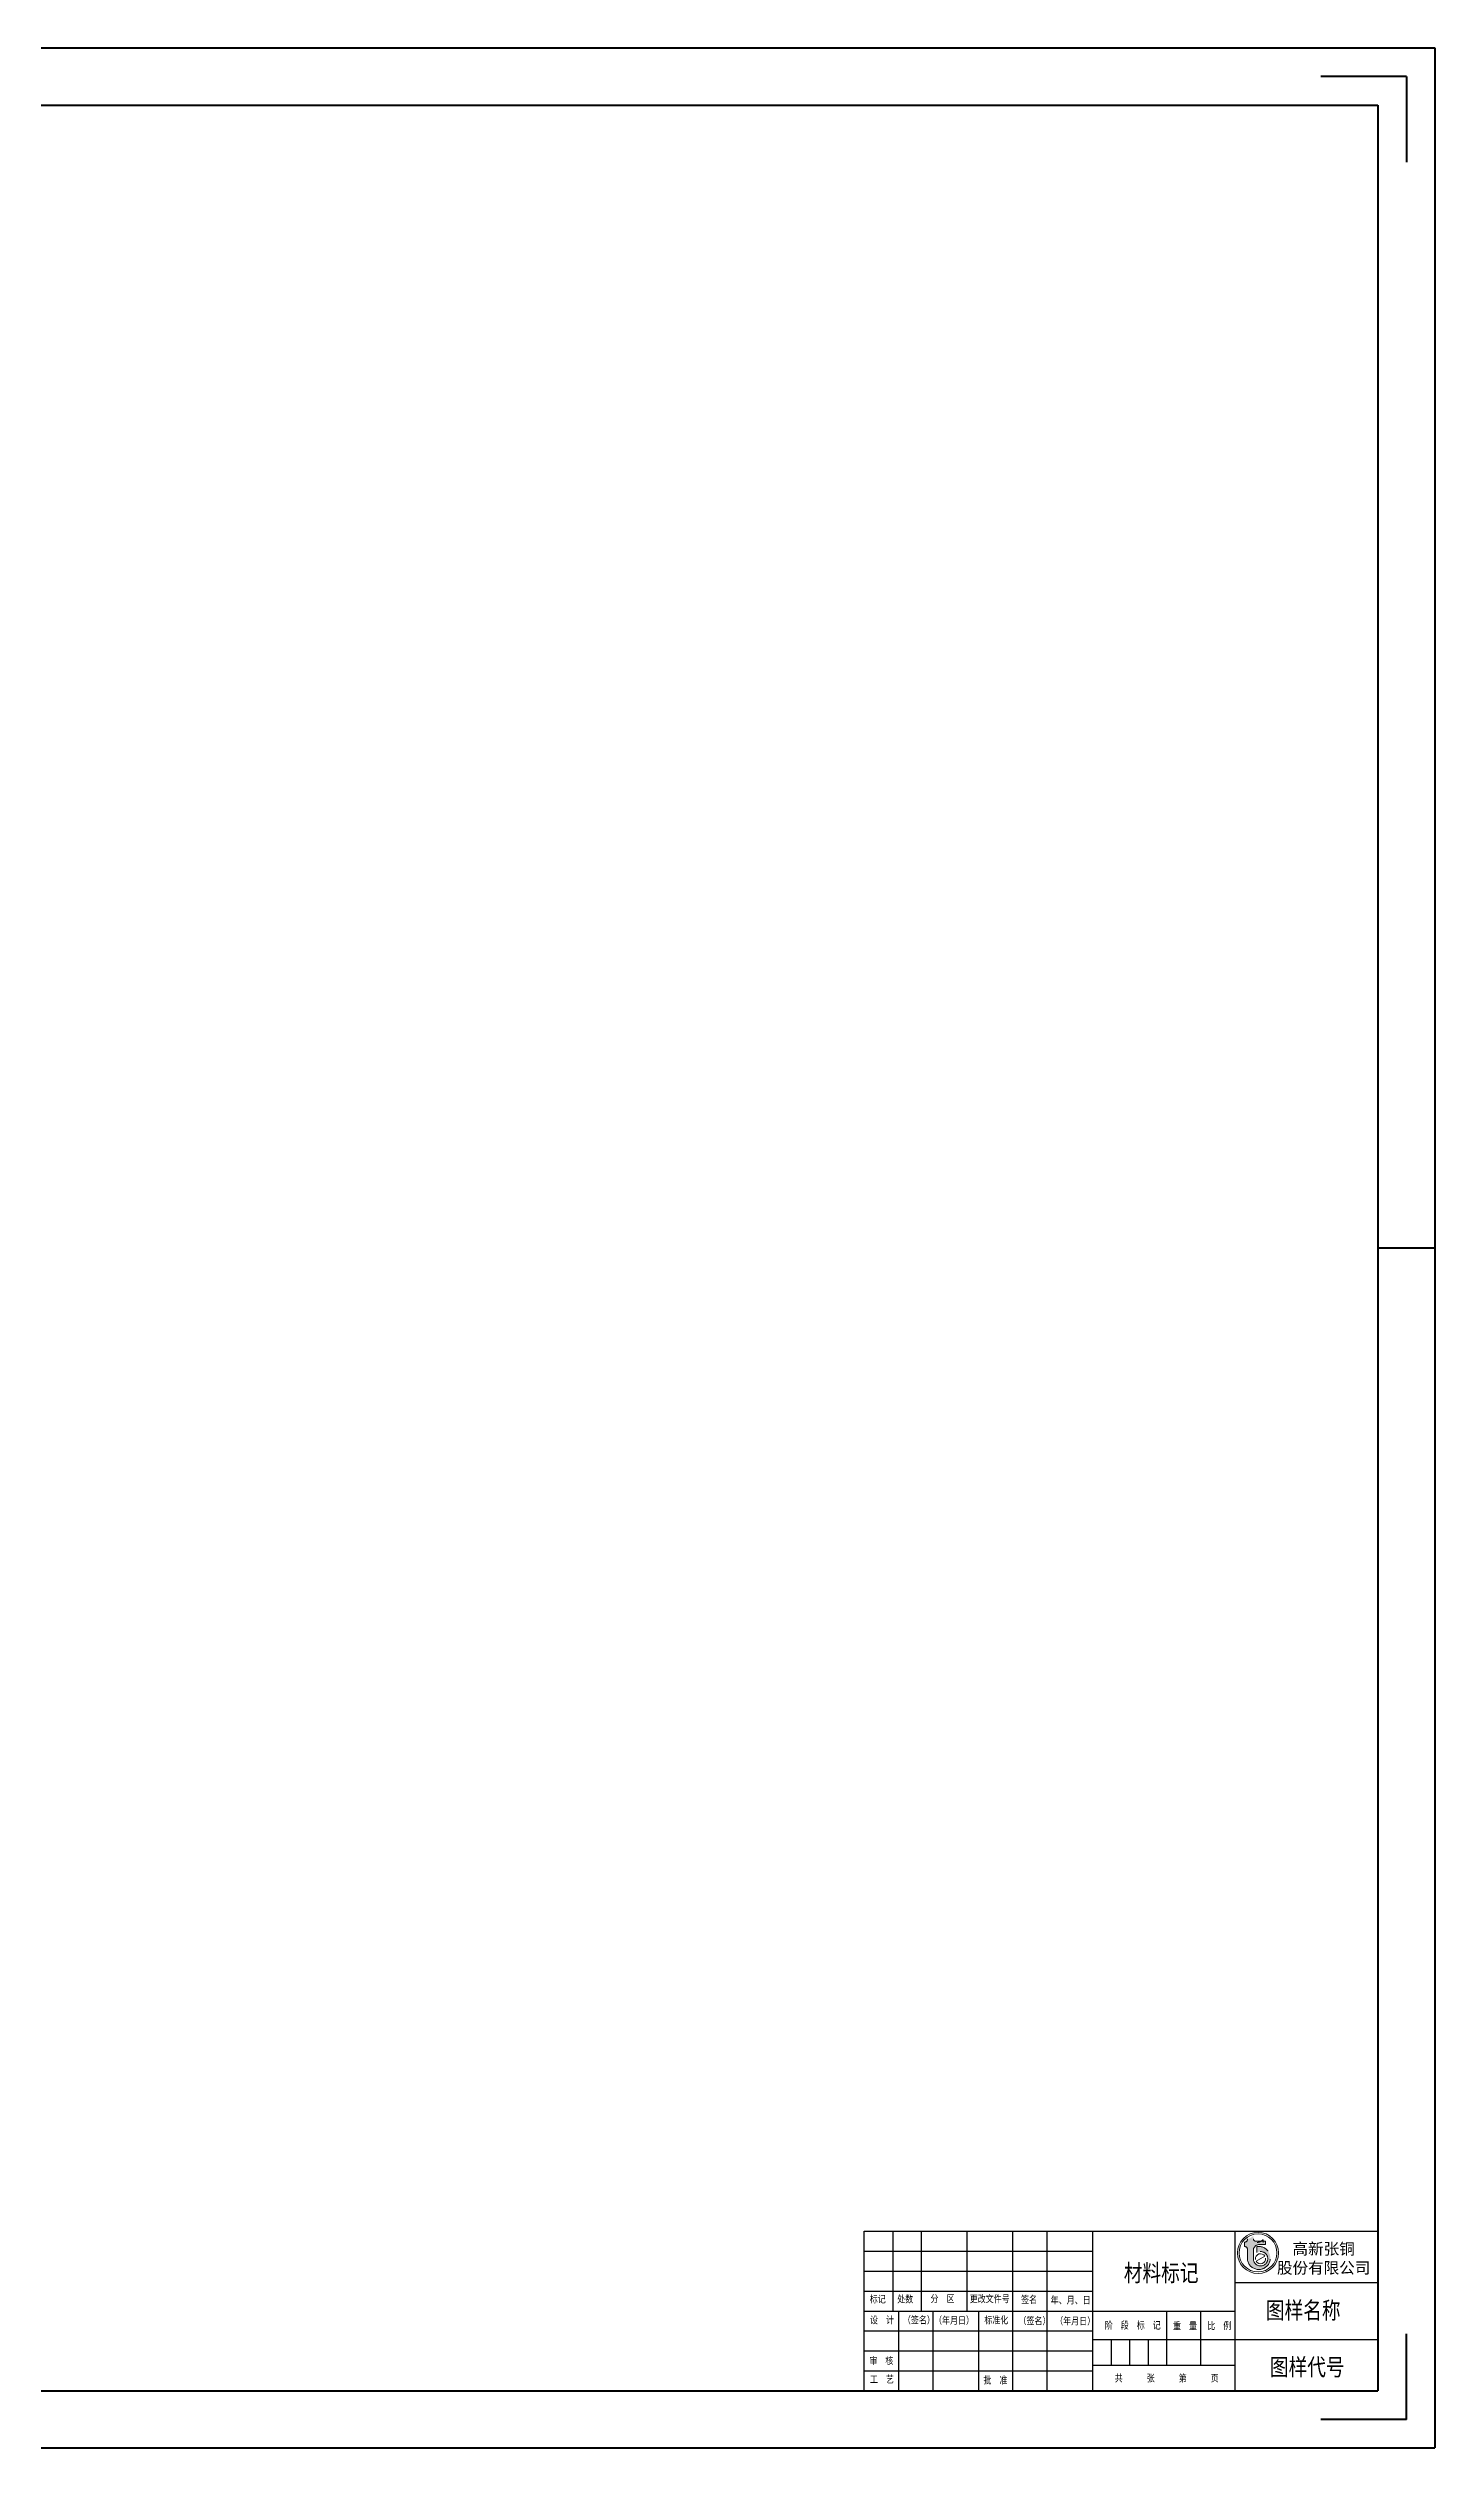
# Model space of a CAD drawing. Header units: millimetres. Extents: x 4452 to 7344, y -319 to 3013.
# Drawn here: x 5155 to 5641, y 1905 to 2746 of the extents above; entities that cross this region are included whole.
import ezdxf

# ---------------------------------------------------------------- set-up
doc = ezdxf.new("R2010")
doc.units = ezdxf.units.MM
doc.linetypes.add('ACAD_ISO02W100', pattern=[15, 12, -3])
for name, color, linetype, lineweight in [('总内框线', 7, 'Continuous', 50), ('标注层', 3, 'Continuous', 25), ('虚线层', 4, 'ACAD_ISO02W100', 25)]:
    doc.layers.add(name, color=color, linetype=linetype, lineweight=lineweight)
doc.styles.get("Standard").update_dxf_attribs({"font": 'txt', "bigfont": 'gbcbig.shx'})
doc.styles.add('陈杰（2）', font='gbenor.shx', dxfattribs={"width": 0.8, "bigfont": 'gbcbig.shx'})

msp = doc.modelspace()

# ---------------------------------------------------------------- hatches: boundary and pattern name
at = {"layer": '虚线层', "linetype": 'Continuous', "lineweight": 18}
msp.add_hatch(color=1, dxfattribs=at).paths.add_polyline_path([(5574.1, 1975.3), (5574.3, 1975.3), (5574.42, 1975.29), (5574.55, 1975.26), (5574.66, 1975.22), (5574.77, 1975.15), (5574.87, 1975.07), (5574.95, 1974.97), (5575.02, 1974.86), (5575.06, 1974.75), (5575.09, 1974.62), (5575.1, 1974.5), (5575.1, 1971.06), (5575.2, 1970.43), (5575.39, 1969.81), (5575.68, 1969.24), (5576.06, 1968.71), (5576.52, 1968.26), (5577.04, 1967.88), (5577.62, 1967.6), (5578.23, 1967.4), (5578.87, 1967.31), (5579.52, 1967.32), (5580.15, 1967.44), (5580.76, 1967.65), (5581.32, 1967.96), (5581.83, 1968.36), (5582.27, 1968.83), (5582.63, 1969.36), (5582.9, 1969.95), (5583.07, 1970.57), (5583.14, 1971.21), (5583.11, 1971.85), (5582.98, 1972.48), (5582.74, 1973.08), (5582.42, 1973.64), (5582.01, 1974.14), (5581.52, 1974.56), (5580.98, 1974.9), (5580.38, 1975.15), (5579.76, 1975.31), (5579.11, 1975.36), (5578.47, 1975.3), (5578.47, 1973.24), (5578.84, 1973.42), (5579.24, 1973.53), (5579.65, 1973.58), (5580.06, 1973.56), (5580.46, 1973.47), (5580.84, 1973.32), (5581.19, 1973.11), (5581.51, 1972.84), (5581.77, 1972.53), (5581.99, 1972.18), (5582.14, 1971.8), (5582.22, 1971.39), (5582.24, 1970.98), (5582.2, 1970.57), (5582.08, 1970.18), (5581.91, 1969.81), (5581.67, 1969.47), (5581.39, 1969.17), (5581.06, 1968.93), (5580.69, 1968.74), (5580.3, 1968.61), (5579.89, 1968.55), (5579.48, 1968.56), (5579.08, 1968.63), (5578.69, 1968.77), (5578.33, 1968.97), (5578.01, 1969.23), (5577.73, 1969.53), (5577.51, 1969.88), (5577.35, 1970.26), (5577.25, 1970.66), (5577.21, 1971.06), (5577.21, 1974), (5577.25, 1974.39), (5577.37, 1974.77), (5577.55, 1975.11), (5577.8, 1975.42), (5578.11, 1975.67), (5578.45, 1975.86), (5578.83, 1975.97), (5579.22, 1976.01), (5581.52, 1976.01), (5581.52, 1977.22), (5578.02, 1977.22), (5577.89, 1977.23), (5577.77, 1977.26), (5577.65, 1977.3), (5577.54, 1977.37), (5577.45, 1977.45), (5577.37, 1977.55), (5577.3, 1977.66), (5577.25, 1977.77), (5577.22, 1977.9), (5577.21, 1978.02), (5577.21, 1979.03), (5576.1, 1978.28), (5575.1, 1978.02), (5575.1, 1977.72), (5575.09, 1977.59), (5575.06, 1977.47), (5575.02, 1977.35), (5574.95, 1977.25), (5574.87, 1977.15), (5574.77, 1977.07), (5574.66, 1977), (5574.55, 1976.95), (5574.42, 1976.92), (5574.3, 1976.91), (5574.1, 1976.91)])

# ---------------------------------------------------------------- linework, layer by layer
for p, q in [((5440.85, 1980.74), (5620.85, 1980.74)), ((5440.85, 1924.74), (5440.85, 1980.74)), ((5450.85, 1980.74), (5450.85, 1952.74)), ((5460.85, 1980.74), (5460.85, 1952.74)), ((5476.85, 1980.74), (5476.85, 1952.74)), ((5492.85, 1980.74), (5492.85, 1952.74)), ((5504.85, 1980.74), (5504.85, 1924.74)), ((5520.85, 1980.74), (5520.85, 1924.74)), ((5570.85, 1924.74), (5570.85, 1980.74)), ((5620.85, 1980.74), (5620.85, 1924.74)), ((5440.85, 1973.74), (5520.85, 1973.74)), ((5440.85, 1966.74), (5520.85, 1966.74)), ((5440.85, 1959.74), (5520.85, 1959.74)), ((5570.85, 1962.74), (5620.85, 1962.74)), ((5440.85, 1952.74), (5570.85, 1952.74)), ((5452.85, 1952.74), (5452.85, 1924.74)), ((5464.85, 1952.74), (5464.85, 1924.74)), ((5480.85, 1952.74), (5480.85, 1924.74)), ((5492.85, 1952.74), (5492.85, 1924.74)), ((5546.85, 1933.74), (5546.85, 1952.74)), ((5558.85, 1933.74), (5558.85, 1952.74)), ((5440.85, 1945.74), (5520.85, 1945.74)), ((5520.85, 1942.74), (5570.85, 1942.74)), ((5527.35, 1942.74), (5527.35, 1933.74)), ((5533.85, 1942.74), (5533.85, 1933.74)), ((5540.35, 1942.74), (5540.35, 1933.74)), ((5570.85, 1942.74), (5620.85, 1942.74)), ((5440.85, 1938.74), (5520.85, 1938.74)), ((5440.85, 1931.74), (5520.85, 1931.74)), ((5520.85, 1933.74), (5570.85, 1933.74)), ((5620.85, 1924.74), (5440.85, 1924.74))]:
    msp.add_line(p, q)
at = {"layer": '总内框线'}
for p, q in [((4451.85, 2745.74), (5640.85, 2745.74)), ((5640.85, 2745.74), (5640.85, 1904.74)), ((5630.85, 2735.74), (5600.85, 2735.74)), ((5630.85, 2735.74), (5630.85, 2705.74)), ((4471.85, 2725.74), (5620.85, 2725.74)), ((5620.85, 2725.74), (5620.85, 1924.74)), ((5620.85, 2325.24), (5640.85, 2325.24)), ((5630.85, 1914.74), (5630.85, 1944.74)), ((4471.85, 1924.74), (5620.85, 1924.74)), ((5630.85, 1914.74), (5600.85, 1914.74)), ((4451.85, 1904.74), (5640.85, 1904.74))]:
    msp.add_line(p, q, dxfattribs=at)
at = {"layer": '虚线层', "color": 1, "lineweight": 18}
for p, q in [((5574.1, 1976.91), (5574.1, 1975.3)), ((5574.3, 1976.91), (5574.1, 1976.91)), ((5575.1, 1977.72), (5575.1, 1978.02)), ((5581.52, 1977.22), (5578.02, 1977.22)), ((5580.66, 1976.74), (5580.66, 1977.74)), ((5581.52, 1976.01), (5581.52, 1977.22)), ((5574.3, 1975.3), (5574.1, 1975.3)), ((5575.1, 1971.06), (5575.1, 1974.5)), ((5577.21, 1971.06), (5577.21, 1974)), ((5578.47, 1975.3), (5578.47, 1973.24)), ((5581.52, 1976.01), (5579.22, 1976.01))]:
    msp.add_line(p, q, dxfattribs=at)
at = {"layer": '虚线层', "color": 1, "linetype": 'Continuous', "lineweight": 18}
msp.add_line((5578.2, 1970.18), (5581.25, 1971.95), dxfattribs=at)
for radius in [7.2, 6.64]:
    msp.add_circle((5578.84, 1973.11), radius, dxfattribs=at)
at = {"layer": '虚线层', "color": 1, "lineweight": 18}
for centre, radius, start, end in [((5574.3, 1977.72), 0.805, 270, 0), ((5578.02, 1978.02), 0.805, 180, 270), ((5574.3, 1974.5), 0.805, 0, 90), ((5579.12, 1971.33), 4.03, 183.78381, 99.29956), ((5579.22, 1974), 2.01, 90, 180), ((5579.73, 1971.06), 2.52, 180, 120)]:
    msp.add_arc(centre, radius, start, end, dxfattribs=at)
at = {"layer": '虚线层', "color": 1, "linetype": 'Continuous', "lineweight": 18}
for start, end in [(30, 187.49188), (210, 7.49188)]:
    msp.add_arc((5579.73, 1971.06), 1.76, start, end, dxfattribs=at)
at = {"layer": '虚线层', "color": 1, "lineweight": 18}
msp.add_spline([(5580.66, 1977.74), (5579.55, 1977), (5578.55, 1976.74)], degree=3, dxfattribs=at)

# ---------------------------------------------------------------- texts
at = {"width": 93.0193, "attachment_point": 1, "style": '陈杰（2）'}
for s, insert, char_height in [('{\\fSimSun|b0|i0|c134|p2;材料标记}', (5531.82, 1969.1), 6), ('{\\fSimSun|b0|i0|c134|p2;标记}', (5442.81, 1958.18), 2.5), ('{\\fSimSun|b0|i0|c134|p2;设\u3000计}', (5442.87, 1950.84), 2.5), ('{\\fSimSun|b0|i0|c134|p2;处数}', (5452.43, 1958.19), 2.5), ('{\\fSimSun|b0|i0|c134|p2;（签名）}', (5454.41, 1950.84), 2.5), ('{\\fSimSun|b0|i0|c134|p2;分\u3000区}', (5464.09, 1958.32), 2.5), ('{\\fSimSun|b0|i0|c134|p2;\u3000（年月日）}', (5462.53, 1950.72), 2.5), ('{\\fSimSun|b0|i0|c134|p2;更改文件号}', (5477.83, 1958.26), 2.5), ('{\\fSimSun|b0|i0|c134|p2;标准化}', (5482.94, 1950.82), 2.5), ('{\\fSimSun|b0|i0|c134|p2;签名}', (5495.81, 1958.01), 2.5), ('{\\fSimSun|b0|i0|c134|p2;年、月、日}', (5506.2, 1957.81), 2.5), ('{\\fSimSun|b0|i0|c134|p2;图样名称}', (5581.58, 1955.97), 6), ('{\\fSimSun|b0|i0|c134|p2;（签名）}', (5494.91, 1950.58), 2.5), ('{\\fSimSun|b0|i0|c134|p2;（年月日）}', (5507.78, 1950.48), 2.5), ('{\\fSimSun|b0|i0|c134|p2;阶\u3000段\u3000标\u3000记}', (5525.16, 1948.99), 2.5), ('{\\fSimSun|b0|i0|c134|p2;重\u3000量}', (5549.04, 1948.76), 2.5), ('{\\fSimSun|b0|i0|c134|p2;比\u3000例}', (5561.09, 1948.83), 2.5), ('{\\fSimSun|b0|i0|c134|p2;审\u3000核}', (5442.66, 1936.57), 2.5), ('{\\fSimSun|b0|i0|c134|p2;图样代号}', (5582.99, 1936.1), 6), ('{\\fSimSun|b0|i0|c134|p2;工\u3000艺}', (5442.87, 1930.08), 2.5), ('{\\fSimSun|b0|i0|c134|p2;批\u3000准}', (5482.64, 1929.77), 2.5), ('{\\fSimSun|b0|i0|c134|p2;共\u3000\u3000\u3000张\u3000\u3000\u3000第\u3000\u3000\u3000页}', (5528.65, 1930.47), 2.5)]:
    msp.add_mtext(s, dxfattribs=dict(at, insert=insert, char_height=char_height))
at = {"layer": '标注层', "insert": (5601.84, 1970.97), "char_height": 4, "attachment_point": 5, "rotation": 0.03095}
msp.add_mtext('{\\fKaiTi_GB2312|b0|i0|c134|p49;高新张铜\\P股份有限公司}', dxfattribs=at)

doc.saveas('drawing.dxf')
